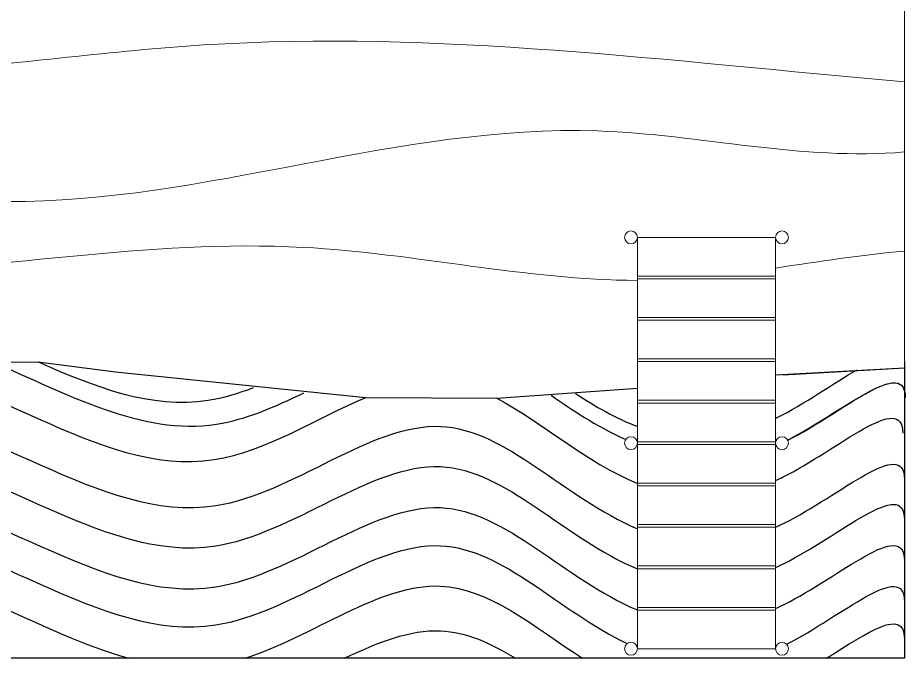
# Model space of a CAD drawing. Header units: millimetres. Extents: x 23333 to 28359, y 14545 to 18213.
# Drawn here: x 24370 to 25334, y 15614 to 16310 of the extents above; entities that cross this region are included whole.
import ezdxf

# ---------------------------------------------------------------- set-up
doc = ezdxf.new("R2010")
doc.units = ezdxf.units.MM
doc.layers.get('0').update_dxf_attribs({"lineweight": 18})
doc.layers.add('acqua', color=140, linetype='Continuous')
doc.layers.add('curve di livello', color=6, linetype='Continuous', lineweight=18)
doc.layers.add('Wall', color=7, linetype='Continuous', lineweight=20)

msp = doc.modelspace()

# ---------------------------------------------------------------- linework, layer by layer
for p in [(25332.97, 17948.93), (25332.97, 17939.23)]:
    msp.add_line(p, (25332.97, 15939.23))
at = {"layer": 'acqua'}
for p, q in [((24270.64, 15935.64), (24392.24, 15935.97)), ((24270.64, 15935.64), (24392.24, 15935.97)), ((24392.24, 15935.97), (24476.44, 15925.33)), ((24392.24, 15935.97), (24476.44, 15925.33)), ((25332.97, 15935.97), (25332.95, 15613.97)), ((25332.97, 15935.97), (25332.95, 15613.97)), ((24476.44, 15925.33), (24747.99, 15897.33)), ((24476.44, 15925.33), (24747.99, 15897.33)), ((25193.06, 15921.86), (25332.99, 15929.6)), ((25201.36, 15921.86), (25332.99, 15929.6)), ((24890.46, 15896.54), (25043.07, 15907.29)), ((24890.46, 15896.54), (25043.07, 15907.29)), ((24747.99, 15897.33), (24890.46, 15896.54)), ((24747.99, 15897.33), (24890.46, 15896.54)), ((25332.95, 15613.97), (23333.33, 15613.97)), ((25332.95, 15613.97), (23333.33, 15613.97))]:
    msp.add_line(p, q, dxfattribs=at)
for points in [[(25206.24, 15851.01), (25272.91, 15887.38), (25333.87, 15940.24), (25333.87, 15897.04)], [(25206.36, 15850.78), (25266.04, 15881.3), (25333.87, 15942.61), (25333.87, 15897.04)], [(24975.72, 15901.61), (24997.1, 15887.71), (25019.34, 15874.85), (25043.07, 15865.94)], [(24975.72, 15901.61), (24997.1, 15887.71), (25019.34, 15874.85), (25043.07, 15865.94)], [(24890.46, 15896.54), (24938.86, 15871.08), (24986.86, 15826.98), (25043.07, 15803.95)], [(24890.46, 15896.54), (24938.86, 15871.08), (24986.86, 15826.98), (25043.07, 15803.95)], [(24949.28, 15899.72), (24972.46, 15883.79), (24996.28, 15867.11), (25030.31, 15851.72)], [(25042.91, 15846.29), (25042.96, 15846.27), (25043.01, 15846.25), (25043.06, 15846.23)], [(25193.06, 15844.1), (25193.33, 15844.23), (25193.59, 15844.36), (25193.85, 15844.5)], [(25205.03, 15629.15), (25264.81, 15659.6), (25332.95, 15721.29), (25332.95, 15675.62)], [(25205.03, 15629.15), (25264.81, 15659.6), (25332.95, 15721.29), (25332.95, 15675.62)], [(25248.38, 15613.97), (25293.54, 15642.45), (25332.95, 15669.81), (25332.95, 15635.08)], [(25248.38, 15613.97), (25293.54, 15642.45), (25332.95, 15669.81), (25332.95, 15635.08)], [(25248.38, 15613.97), (25293.54, 15642.45), (25332.95, 15669.81), (25332.95, 15635.08)], [(25248.38, 15613.97), (25293.54, 15642.45), (25332.95, 15669.81), (25332.95, 15635.08)], [(25043.01, 15625.1), (25043.03, 15625.09), (25043.05, 15625.08), (25043.07, 15625.07)], [(25043.01, 15625.1), (25043.03, 15625.09), (25043.05, 15625.08), (25043.07, 15625.07)]]:
    msp.add_open_spline(points, degree=3, dxfattribs=at)
for points, knots in [([(23627.53, 15895.77), (23718.48, 15869.84), (23925.37, 15763.86), (24226.25, 16034.04), (24511.54, 15755.56), (24694.87, 15874.69), (24747.99, 15897.33)], [332.204834, 332.204834, 332.204834, 332.204834, 613.855116, 927.042642, 1318.144685, 1489.112968, 1489.112968, 1489.112968, 1489.112968]), ([(23627.53, 15895.77), (23718.48, 15869.84), (23925.37, 15763.86), (24226.25, 16034.04), (24511.54, 15755.56), (24694.87, 15874.69), (24747.99, 15897.33)], [332.204834, 332.204834, 332.204834, 332.204834, 613.855116, 927.042642, 1318.144685, 1489.112968, 1489.112968, 1489.112968, 1489.112968]), ([(24342.49, 15935.97), (24422.87, 15902.01), (24536.21, 15837.6), (24649.61, 15887.19), (24680.91, 15902.43)], [1067.948856, 1067.948856, 1067.948856, 1067.948856, 1318.144685, 1415.624607, 1415.624607, 1415.624607, 1415.624607]), ([(24342.49, 15935.97), (24422.87, 15902.01), (24536.21, 15837.6), (24649.61, 15887.19), (24680.91, 15902.43)], [1067.948856, 1067.948856, 1067.948856, 1067.948856, 1318.144685, 1415.624607, 1415.624607, 1415.624607, 1415.624607]), ([(24392.24, 15935.97), (24453.44, 15908.91), (24531.57, 15878.27), (24609.73, 15901.8), (24626.07, 15908.08)], [1128.832023, 1128.832023, 1128.832023, 1128.832023, 1318.144685, 1368.468754, 1368.468754, 1368.468754, 1368.468754]), ([(24392.24, 15935.97), (24453.44, 15908.91), (24531.57, 15878.27), (24609.73, 15901.8), (24626.07, 15908.08)], [1128.832023, 1128.832023, 1128.832023, 1128.832023, 1318.144685, 1368.468754, 1368.468754, 1368.468754, 1368.468754]), ([(25193.07, 15874.66), (25193.42, 15874.83), (25223.78, 15889.78), (25256.63, 15913.43), (25281.68, 15927.46)], [1963.837878, 1963.837878, 1963.837878, 1963.837878, 1964.650571, 2033.827733, 2033.827733, 2033.827733, 2033.827733]), ([(25193.07, 15874.66), (25193.42, 15874.83), (25223.78, 15889.78), (25256.63, 15913.43), (25281.68, 15927.46)], [1963.837878, 1963.837878, 1963.837878, 1963.837878, 1964.650571, 2033.827733, 2033.827733, 2033.827733, 2033.827733]), ([(25193.07, 15807.09), (25195.55, 15808.22), (25258.05, 15837.89), (25331.2, 15904.84), (25331.19, 15858.47)], [1958.848784, 1958.848784, 1958.848784, 1958.848784, 1964.650571, 2103.747507, 2103.747507, 2103.747507, 2103.747507]), ([(25193.07, 15807.09), (25195.55, 15808.22), (25258.05, 15837.89), (25331.2, 15904.84), (25331.19, 15858.47)], [1958.848784, 1958.848784, 1958.848784, 1958.848784, 1964.650571, 2103.747507, 2103.747507, 2103.747507, 2103.747507]), ([(23333.18, 15756.09), (23383.64, 15799.31), (23550.43, 15942.03), (23882.5, 15673.82), (24228.02, 15984.09), (24541.92, 15677.68), (24834.01, 15941.59), (24963.62, 15788.01), (25043.06, 15754.74)], [0.234676, 0.234676, 0.234676, 0.234676, 185.90905, 613.855116, 927.042642, 1318.144685, 1576.900583, 1822.418222, 1822.418222, 1822.418222, 1822.418222]), ([(23333.18, 15756.09), (23383.64, 15799.31), (23550.43, 15942.03), (23882.5, 15673.82), (24228.02, 15984.09), (24541.92, 15677.68), (24834.01, 15941.59), (24963.62, 15788.01), (25043.06, 15754.74)], [0.234676, 0.234676, 0.234676, 0.234676, 185.90905, 613.855116, 927.042642, 1318.144685, 1576.900583, 1822.418222, 1822.418222, 1822.418222, 1822.418222]), ([(25193.07, 15756.35), (25196.13, 15757.71), (25259.12, 15787.3), (25332.97, 15854.89), (25332.96, 15808.53)], [1957.466821, 1957.466821, 1957.466821, 1957.466821, 1964.650571, 2103.747507, 2103.747507, 2103.747507, 2103.747507]), ([(25193.07, 15756.35), (25196.13, 15757.71), (25259.12, 15787.3), (25332.97, 15854.89), (25332.96, 15808.53)], [1957.466821, 1957.466821, 1957.466821, 1957.466821, 1964.650571, 2103.747507, 2103.747507, 2103.747507, 2103.747507]), ([(23333.23, 15712.42), (23383.67, 15755.62), (23550.44, 15898.28), (23882.48, 15630.1), (24228, 15940.37), (24541.91, 15633.95), (24834, 15897.87), (24963.62, 15744.27), (25043.06, 15711)], [0.314982, 0.314982, 0.314982, 0.314982, 185.90905, 613.855116, 927.042642, 1318.144685, 1576.900583, 1822.437189, 1822.437189, 1822.437189, 1822.437189]), ([(23333.23, 15712.42), (23383.67, 15755.62), (23550.44, 15898.28), (23882.48, 15630.1), (24228, 15940.37), (24541.91, 15633.95), (24834, 15897.87), (24963.62, 15744.27), (25043.06, 15711)], [0.314982, 0.314982, 0.314982, 0.314982, 185.90905, 613.855116, 927.042642, 1318.144685, 1576.900583, 1822.437189, 1822.437189, 1822.437189, 1822.437189]), ([(25193.06, 15712.63), (25196.12, 15713.99), (25259.11, 15743.58), (25332.95, 15811.17), (25332.95, 15764.8)], [1957.47845, 1957.47845, 1957.47845, 1957.47845, 1964.650571, 2103.747507, 2103.747507, 2103.747507, 2103.747507]), ([(25193.06, 15712.63), (25196.12, 15713.99), (25259.11, 15743.58), (25332.95, 15811.17), (25332.95, 15764.8)], [1957.47845, 1957.47845, 1957.47845, 1957.47845, 1964.650571, 2103.747507, 2103.747507, 2103.747507, 2103.747507]), ([(23333.28, 15667.87), (23383.7, 15711.06), (23550.46, 15853.67), (23882.48, 15585.5), (24228, 15895.77), (24541.91, 15589.36), (24834, 15853.28), (24963.62, 15699.67), (25043.07, 15666.41)], [0.373872, 0.373872, 0.373872, 0.373872, 185.90905, 613.855116, 927.042642, 1318.144685, 1576.900583, 1822.440809, 1822.440809, 1822.440809, 1822.440809]), ([(23333.28, 15667.87), (23383.7, 15711.06), (23550.46, 15853.67), (23882.48, 15585.5), (24228, 15895.77), (24541.91, 15589.36), (24834, 15853.28), (24963.62, 15699.67), (25043.07, 15666.41)], [0.373872, 0.373872, 0.373872, 0.373872, 185.90905, 613.855116, 927.042642, 1318.144685, 1576.900583, 1822.440809, 1822.440809, 1822.440809, 1822.440809]), ([(25193.07, 15668.03), (25196.13, 15669.4), (25259.11, 15698.99), (25332.95, 15766.57), (25332.95, 15720.21)], [1957.481192, 1957.481192, 1957.481192, 1957.481192, 1964.650571, 2103.747507, 2103.747507, 2103.747507, 2103.747507]), ([(25193.07, 15668.03), (25196.13, 15669.4), (25259.11, 15698.99), (25332.95, 15766.57), (25332.95, 15720.21)], [1957.481192, 1957.481192, 1957.481192, 1957.481192, 1964.650571, 2103.747507, 2103.747507, 2103.747507, 2103.747507]), ([(23333.32, 15626.57), (23383.73, 15669.75), (23550.48, 15812.32), (23882.48, 15544.17), (24228, 15854.44), (24541.9, 15548.03), (24830.27, 15808.58), (24957.72, 15665.15), (25032.07, 15629.98)], [0.432763, 0.432763, 0.432763, 0.432763, 185.90905, 613.855116, 927.042642, 1318.144685, 1576.900583, 1811.01159, 1811.01159, 1811.01159, 1811.01159]), ([(23333.32, 15626.57), (23383.73, 15669.75), (23550.48, 15812.32), (23882.48, 15544.17), (24228, 15854.44), (24541.9, 15548.03), (24830.27, 15808.58), (24957.72, 15665.15), (25032.07, 15629.98)], [0.432763, 0.432763, 0.432763, 0.432763, 185.90905, 613.855116, 927.042642, 1318.144685, 1576.900583, 1811.01159, 1811.01159, 1811.01159, 1811.01159]), ([(23949.27, 15613.97), (24037.42, 15638.13), (24211.4, 15774.75), (24394.9, 15640.15), (24490.74, 15613.97)], [653.658208, 653.658208, 653.658208, 653.658208, 927.042642, 1221.60361, 1221.60361, 1221.60361, 1221.60361]), ([(23949.27, 15613.97), (24037.42, 15638.13), (24211.4, 15774.75), (24394.9, 15640.15), (24490.74, 15613.97)], [653.658208, 653.658208, 653.658208, 653.658208, 927.042642, 1221.60361, 1221.60361, 1221.60361, 1221.60361]), ([(23949.27, 15613.97), (24037.42, 15638.13), (24211.4, 15774.75), (24394.9, 15640.15), (24490.74, 15613.97)], [653.658208, 653.658208, 653.658208, 653.658208, 927.042642, 1221.60361, 1221.60361, 1221.60361, 1221.60361]), ([(23949.27, 15613.97), (24037.42, 15638.13), (24211.4, 15774.75), (24394.9, 15640.15), (24490.74, 15613.97)], [653.658208, 653.658208, 653.658208, 653.658208, 927.042642, 1221.60361, 1221.60361, 1221.60361, 1221.60361]), ([(24616.68, 15613.97), (24690.41, 15637.3), (24821.58, 15741.8), (24929.95, 15648.84), (24983.49, 15613.97)], [1350.430633, 1350.430633, 1350.430633, 1350.430633, 1576.900583, 1758.057005, 1758.057005, 1758.057005, 1758.057005]), ([(24616.68, 15613.97), (24690.41, 15637.3), (24821.58, 15741.8), (24929.95, 15648.84), (24983.49, 15613.97)], [1350.430633, 1350.430633, 1350.430633, 1350.430633, 1576.900583, 1758.057005, 1758.057005, 1758.057005, 1758.057005]), ([(24616.68, 15613.97), (24690.41, 15637.3), (24821.58, 15741.8), (24929.95, 15648.84), (24983.49, 15613.97)], [1350.430633, 1350.430633, 1350.430633, 1350.430633, 1576.900583, 1758.057005, 1758.057005, 1758.057005, 1758.057005]), ([(24616.68, 15613.97), (24690.41, 15637.3), (24821.58, 15741.8), (24929.95, 15648.84), (24983.49, 15613.97)], [1350.430633, 1350.430633, 1350.430633, 1350.430633, 1576.900583, 1758.057005, 1758.057005, 1758.057005, 1758.057005]), ([(24724.95, 15613.97), (24760.94, 15631.24), (24825.38, 15657.1), (24883.76, 15630.38), (24910.66, 15613.97)], [1462.70326, 1462.70326, 1462.70326, 1462.70326, 1576.900583, 1673.052597, 1673.052597, 1673.052597, 1673.052597]), ([(24724.95, 15613.97), (24760.94, 15631.24), (24825.38, 15657.1), (24883.76, 15630.38), (24910.66, 15613.97)], [1462.70326, 1462.70326, 1462.70326, 1462.70326, 1576.900583, 1673.052597, 1673.052597, 1673.052597, 1673.052597])]:
    msp.add_open_spline(points, degree=3, knots=knots, dxfattribs=at)
at = {"layer": 'curve di livello'}
for points, knots in [([(24276.52, 16252.43), (24375.02, 16260.23), (24725.89, 16309.76), (25079.77, 16262.15), (25332.89, 16240.45), (25332.89, 16240.45), (25332.89, 16240.45), (25332.89, 16240.45), (25332.92, 16240.44), (25332.94, 16240.44), (25332.97, 16240.44)], [946.255727, 946.255727, 946.255727, 946.255727, 1242.735896, 2004.889476, 2004.889476, 2004.889476, 2004.889607, 2004.889607, 2004.889607, 2004.969426, 2004.969426, 2004.969426, 2004.969426]), ([(24276.52, 16114.52), (24303.82, 16111.94), (24544.81, 16097.75), (24895.54, 16238.62), (25222.19, 16154.38), (25332.95, 16164.09), (25332.95, 16164.09), (25332.95, 16164.09), (25332.95, 16164.09), (25332.95, 16164.1), (25332.96, 16164.1), (25332.97, 16164.1)], [950.943563, 950.943563, 950.943563, 950.943563, 1033.490488, 1679.853616, 2013.397423, 2013.397423, 2013.397423, 2013.399494, 2013.399494, 2013.399494, 2013.420108, 2013.420108, 2013.420108, 2013.420108]), ([(24172.97, 16030.32), (24341.76, 16035.07), (24633.07, 16094.32), (24922.56, 16024.8), (25043.06, 16024.58)], [851.89565, 851.89565, 851.89565, 851.89565, 1359.236516, 1723.307966, 1723.307966, 1723.307966, 1723.307966])]:
    msp.add_open_spline(points, degree=3, knots=knots, dxfattribs=at)
msp.add_open_spline([(25193.06, 16037.96), (25239.61, 16044.82), (25286.2, 16052.51), (25332.97, 16056.26)], degree=3, dxfattribs=at)
at = {"layer": 'Wall'}
for p, q in [((25193.06, 16071.23), (25043.06, 16071.23)), ((25043.06, 15624.23), (25043.06, 16071.23)), ((25193.06, 15624.23), (25193.06, 16071.23)), ((25193.06, 16029.23), (25043.06, 16029.23)), ((25193.06, 16026.23), (25043.06, 16026.23)), ((25193.06, 15984.23), (25043.06, 15984.23)), ((25193.06, 15981.23), (25043.06, 15981.23)), ((25193.06, 15939.23), (25043.06, 15939.23)), ((25193.06, 15936.23), (25043.06, 15936.23)), ((25332.95, 15614.42), (25332.97, 15939.23)), ((25193.06, 15894.23), (25043.06, 15894.23)), ((25193.06, 15891.23), (25043.06, 15891.23)), ((25193.06, 15849.23), (25043.06, 15849.23)), ((25043.06, 15846.23), (25193.06, 15846.23)), ((25043.06, 15804.23), (25193.06, 15804.23)), ((25043.06, 15801.23), (25193.06, 15801.23)), ((25043.06, 15759.23), (25193.06, 15759.23)), ((25043.06, 15756.23), (25193.06, 15756.23)), ((25043.06, 15714.23), (25193.06, 15714.23)), ((25043.06, 15711.23), (25193.06, 15711.23)), ((25043.06, 15669.23), (25193.06, 15669.23)), ((25043.06, 15666.23), (25193.06, 15666.23)), ((25043.06, 15624.23), (25193.06, 15624.23)), ((23333.33, 15613.97), (25332.95, 15614.42))]:
    msp.add_line(p, q, dxfattribs=at)
for centre in [(25036.06, 16071.23), (25200.06, 16071.23), (25036.06, 15847.73), (25200.06, 15847.73), (25036.06, 15624.23), (25200.06, 15624.23)]:
    msp.add_circle(centre, 7, dxfattribs=at)

doc.saveas('drawing.dxf')
